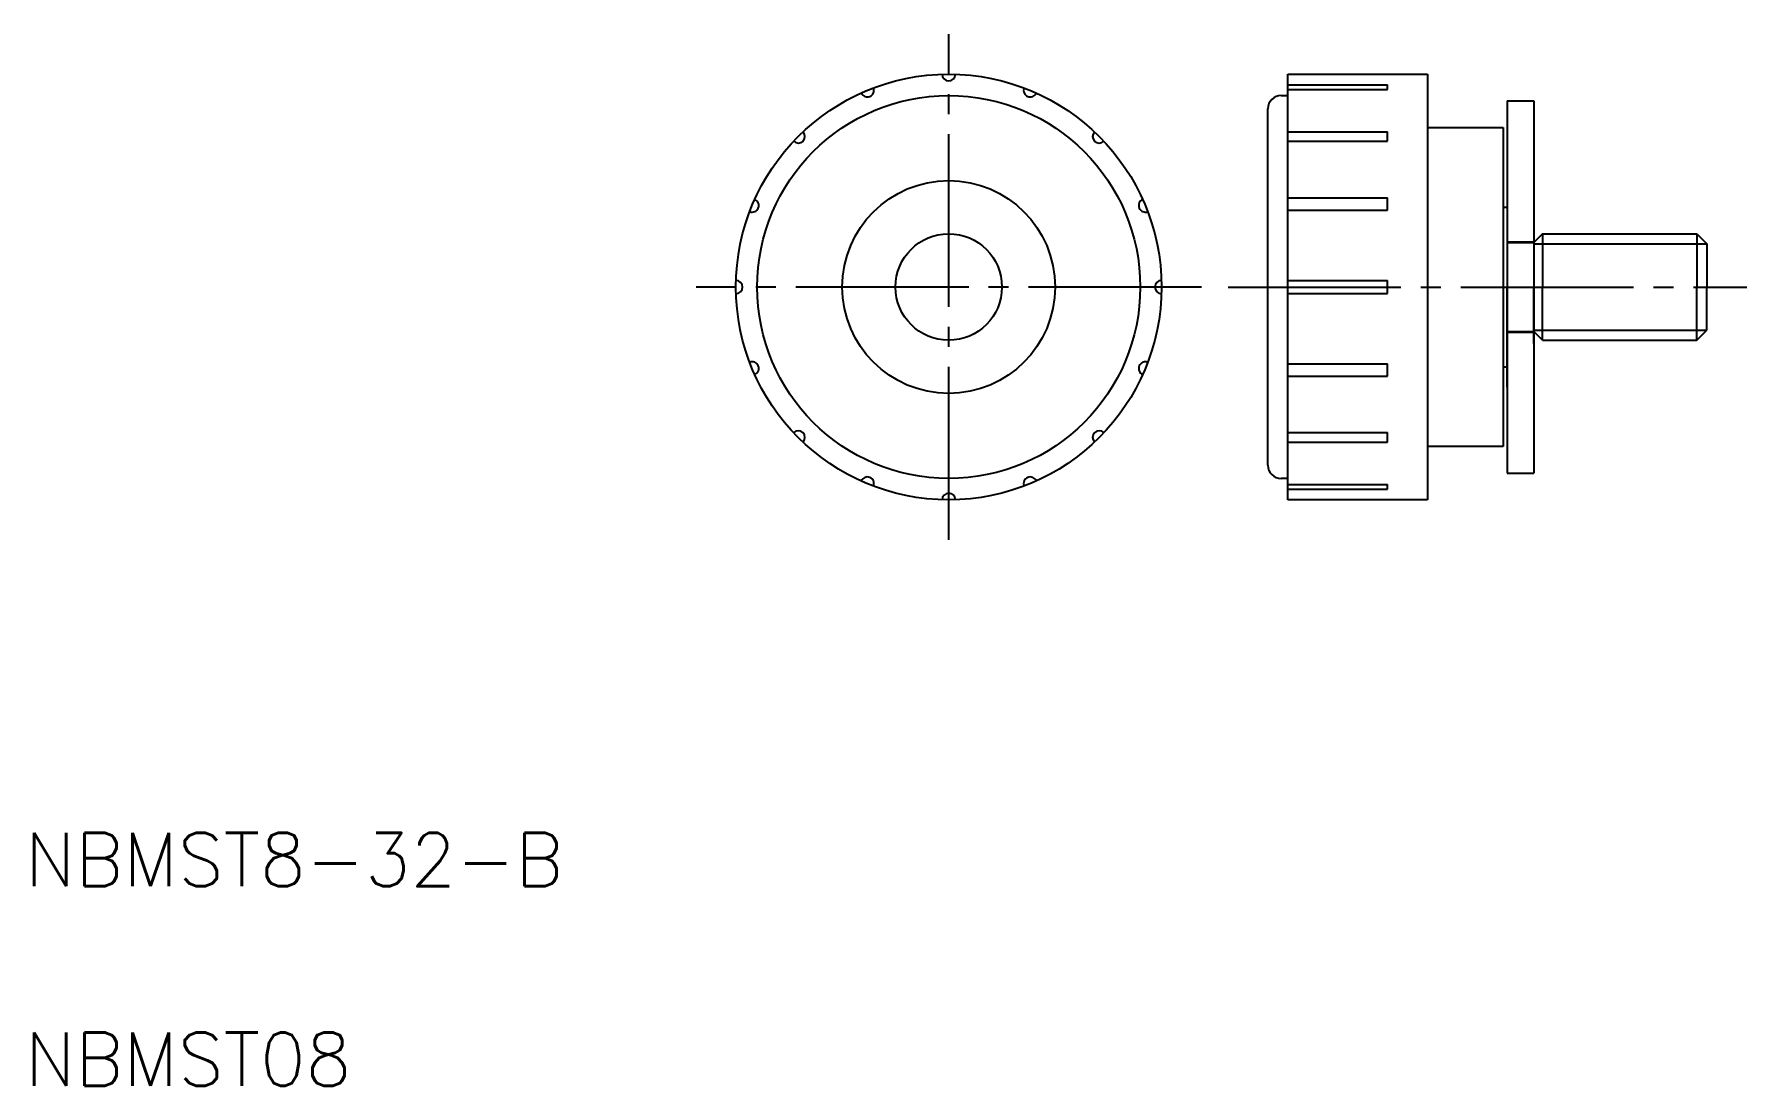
# Model space of a CAD drawing. Extents: x 68 to 197, y 174 to 253.
import ezdxf

# ---------------------------------------------------------------- set-up
doc = ezdxf.new("R2010")
doc.units = 0
doc.linetypes.add('CENTER', pattern=[17.5, 13, -1.5, 1.5, -1.5])
doc.linetypes.add('DASHED', pattern=[3.5, 2, -1.5])
doc.layers.get('0').update_dxf_attribs({"linetype": 'CONTINUOUS'})
doc.layers.add('CENTER', color=1, linetype='CENTER')
doc.styles.get("Standard").update_dxf_attribs({"font": 'txt.shx', "bigfont": '@extfont2.shx'})

msp = doc.modelspace()

# ---------------------------------------------------------------- linework, layer by layer
at = {"color": 7, "linetype": 'CONTINUOUS'}
for p, q in [((162.35, 250.23), (172.85, 250.23)), ((162.35, 248.63), (162.35, 250.23)), ((172.85, 250.23), (172.85, 246.23)), ((161.85, 248.63), (162.35, 248.63)), ((162.35, 249.43), (169.85, 249.43)), ((162.35, 249.09), (169.85, 249.09)), ((162.35, 219.83), (162.35, 248.63)), ((169.85, 249.09), (169.85, 249.43)), ((160.85, 220.83), (160.85, 247.63)), ((178.85, 248.23), (178.85, 220.23)), ((178.85, 248.23), (180.85, 248.23)), ((180.85, 248.23), (180.85, 220.23)), ((172.85, 246.23), (178.55, 246.23)), ((172.85, 246.23), (172.85, 222.23)), ((178.55, 246.23), (178.55, 222.23)), ((162.35, 245.9), (169.85, 245.9)), ((162.35, 245.19), (169.85, 245.19)), ((169.85, 245.19), (169.85, 245.9)), ((162.35, 240.94), (169.85, 240.94)), ((169.85, 240.02), (169.85, 240.94)), ((178.85, 241.76), (178.85, 234.23)), ((162.35, 240.02), (169.85, 240.02)), ((178.55, 240.23), (178.85, 240.23)), ((180.85, 238.48), (180.85, 234.23)), ((181.5, 238.23), (180.85, 237.58)), ((181.5, 238.23), (193.1, 238.23)), ((181.5, 238.23), (181.5, 234.23)), ((193.1, 238.23), (193.85, 237.48)), ((193.1, 238.23), (193.1, 234.23)), ((180.85, 237.58), (180.85, 230.88)), ((193.85, 237.48), (193.85, 234.23)), ((162.35, 234.73), (169.85, 234.73)), ((169.85, 233.73), (169.85, 234.73)), ((162.35, 233.73), (169.85, 233.73)), ((178.85, 226.71), (178.85, 234.23)), ((180.85, 229.98), (180.85, 234.23)), ((181.5, 230.23), (181.5, 234.23)), ((193.1, 230.23), (193.1, 234.23)), ((193.85, 230.98), (193.85, 234.23)), ((181.5, 230.23), (180.85, 230.88)), ((193.1, 230.23), (193.85, 230.98)), ((181.5, 230.23), (193.1, 230.23)), ((162.35, 228.45), (169.85, 228.45)), ((169.85, 227.53), (169.85, 228.45)), ((178.55, 228.23), (178.85, 228.23)), ((162.35, 227.53), (169.85, 227.53)), ((162.35, 223.28), (169.85, 223.28)), ((169.85, 222.57), (169.85, 223.28)), ((162.35, 222.57), (169.85, 222.57)), ((178.55, 222.23), (172.85, 222.23)), ((172.85, 222.23), (172.85, 218.23)), ((178.85, 220.23), (180.85, 220.23)), ((162.35, 219.83), (161.85, 219.83)), ((162.35, 218.23), (162.35, 219.83)), ((162.35, 219.38), (169.85, 219.38)), ((162.35, 219.04), (169.85, 219.04)), ((169.85, 219.04), (169.85, 219.38)), ((172.85, 218.23), (162.35, 218.23))]:
    msp.add_line(p, q, dxfattribs=at)
at = {"color": 3, "linetype": 'DASHED'}
for p, q in [((178.85, 237.63), (180.85, 237.63)), ((178.85, 237.58), (180.85, 237.58)), ((178.85, 230.88), (180.85, 230.88)), ((178.85, 230.83), (180.85, 230.83))]:
    msp.add_line(p, q, dxfattribs=at)
at = {"color": 3, "linetype": 'CONTINUOUS'}
for p, q in [((180.85, 237.48), (193.85, 237.48)), ((180.85, 230.98), (193.85, 230.98))]:
    msp.add_line(p, q, dxfattribs=at)
at = {"color": 7, "linetype": 'CONTINUOUS'}
for radius in [16, 14.4, 8, 4]:
    msp.add_circle((136.85, 234.23), radius, dxfattribs=at)
for centre, radius, start, end in [((136.85, 250.23), 0.5, 180.8953, 359.1047), ((130.73, 249.02), 0.5, 203.3953, 21.6047), ((142.98, 249.02), 0.5, 158.3953, 336.6047), ((161.85, 247.63), 1, 90, 180), ((125.54, 245.55), 0.5, 225.8953, 44.1047), ((148.17, 245.55), 0.5, 135.8953, 314.1047), ((122.07, 240.36), 0.5, 248.3953, 66.6047), ((151.64, 240.36), 0.5, 113.3953, 291.6047), ((120.85, 234.23), 0.5, 270.8953, 89.1047), ((152.85, 234.23), 0.5, 90.8953, 269.1047), ((122.07, 228.11), 0.5, 293.3953, 111.6047), ((151.64, 228.11), 0.5, 68.3953, 246.6047), ((125.54, 222.92), 0.5, 315.8953, 134.1047), ((148.17, 222.92), 0.5, 45.8953, 224.1047), ((161.85, 220.83), 1, 180, 270), ((130.73, 219.45), 0.5, 338.3953, 156.6047), ((142.98, 219.45), 0.5, 23.3953, 201.6047), ((136.85, 218.23), 0.5, 0.8953, 179.1047)]:
    msp.add_arc(centre, radius, start, end, dxfattribs=at)
at = {"layer": 'CENTER', "color": 1, "linetype": 'CENTER'}
for p, q in [((136.85, 215.23), (136.85, 253.23)), ((155.85, 234.23), (117.85, 234.23)), ((157.85, 234.23), (196.85, 234.23)), ((157.85, 234.23), (196.85, 234.23))]:
    msp.add_line(p, q, dxfattribs=at)

# ---------------------------------------------------------------- texts
at = {"color": 7, "linetype": 'CONTINUOUS'}
for s, p in [('NBMST8-32-B', (67.41, 189.18)), ('NBMST08', (67.41, 174.18))]:
    msp.add_text(s, height=4, dxfattribs=at).set_placement(p)

doc.saveas('drawing.dxf')
